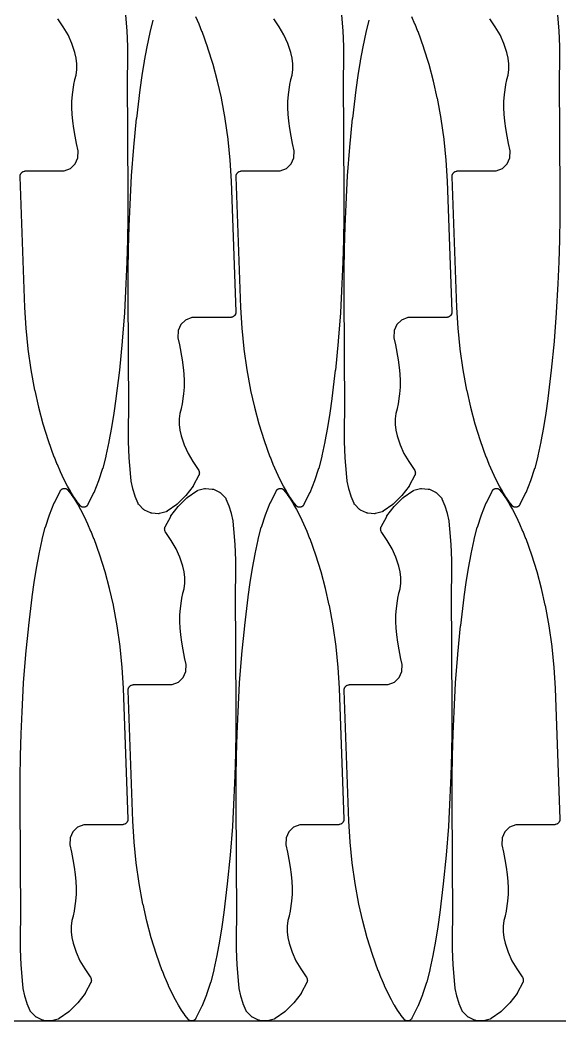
# Model space of a CAD drawing. Header units: metres. Extents: x 0 to 3000, y 0 to 1240.
# Drawn here: x 1472 to 1806, y 0 to 620 of the extents above; entities that cross this region are included whole.
import ezdxf

# ---------------------------------------------------------------- set-up
doc = ezdxf.new("R2010")
doc.units = ezdxf.units.M

msp = doc.modelspace()

# ---------------------------------------------------------------- linework, layer by layer
at = {"color": 7}
msp.add_lwpolyline([(0, 0), (3000, 0), (3000, 1240), (0, 1240), (0, 0)], close=True, dxfattribs=at)
at = {"color": 1}
for points in [[(1537, 622.64), (1537.71, 612.99), (1537.71, 612.92), (1538.1, 603.25), (1538.11, 603.19), (1538.17, 593.52), (1538.17, 593.45), (1537.91, 583.81), (1538.44, 510.93), (1538.44, 510.92), (1538.44, 510.91), (1538.38, 497.26), (1538.38, 497.24), (1538.16, 483.6), (1538.16, 483.57), (1537.77, 469.94), (1537.77, 469.91), (1537.22, 456.28), (1537.22, 456.26), (1537.22, 456.25), (1536.22, 438.49), (1536.22, 438.44), (1534.86, 420.71), (1534.85, 420.67), (1533.12, 402.96), (1533.12, 402.92), (1531.02, 385.25), (1531.01, 385.23), (1531.01, 385.21), (1529.76, 376.34), (1529.76, 376.3), (1528.31, 367.46), (1528.3, 367.42), (1526.66, 358.61), (1526.66, 358.57), (1524.82, 349.81), (1524.81, 349.76), (1524.8, 349.72), (1522.82, 342.05), (1522.78, 341.91), (1520.29, 334.41), (1520.24, 334.28), (1517.24, 326.96), (1517.18, 326.84), (1513.67, 319.73), (1513.66, 319.71), (1513.65, 319.69), (1513.61, 319.63), (1513.58, 319.56), (1513.56, 319.54), (1513.55, 319.52), (1513.34, 319.2), (1513.22, 319.04), (1513.1, 318.9), (1512.95, 318.76), (1512.8, 318.64), (1512.49, 318.43), (1512.33, 318.33), (1512.15, 318.25), (1511.98, 318.18), (1511.79, 318.13), (1511.43, 318.05), (1511.23, 318.01), (1511.04, 318), (1510.85, 318), (1510.65, 318.03), (1510.27, 318.09), (1510.22, 318.11), (1510.17, 318.11), (1510.12, 318.13), (1510.08, 318.14), (1510.03, 318.15), (1509.98, 318.17), (1509.93, 318.18), (1509.89, 318.2), (1509.84, 318.22), (1509.79, 318.24), (1509.75, 318.26), (1509.71, 318.28), (1509.67, 318.3), (1509.62, 318.33), (1509.58, 318.35), (1509.54, 318.37), (1509.5, 318.4), (1509.45, 318.43), (1509.42, 318.46), (1509.38, 318.49), (1509.34, 318.52), (1509.3, 318.55), (1509.27, 318.58), (1509.23, 318.61), (1509.19, 318.65), (1509.16, 318.69), (1509.13, 318.72), (1509.09, 318.76), (1509.06, 318.8), (1509.03, 318.84), (1506.84, 321.64), (1506.77, 321.73), (1504.75, 324.66), (1504.69, 324.75), (1502.83, 327.78), (1502.78, 327.88), (1501.09, 331.02), (1501.08, 331.03), (1501.08, 331.05), (1498.83, 335.38), (1498.81, 335.44), (1496.7, 339.84), (1496.68, 339.9), (1494.72, 344.37), (1494.69, 344.43), (1492.88, 348.96), (1492.87, 349), (1492.85, 349.03), (1489.24, 359.1), (1489.22, 359.18), (1486.03, 369.39), (1486.01, 369.47), (1483.24, 379.8), (1483.22, 379.88), (1480.89, 390.32), (1480.88, 390.35), (1480.87, 390.39), (1478.54, 403.06), (1478.52, 403.14), (1476.72, 415.88), (1476.71, 415.97), (1475.43, 428.77), (1475.42, 428.86), (1474.68, 441.71), (1474.67, 441.73), (1474.67, 441.75), (1471.64, 522.58), (1471.65, 522.67), (1471.65, 522.76), (1471.65, 522.77), (1471.65, 522.77), (1471.66, 522.86), (1471.67, 522.95), (1471.75, 523.51), (1471.79, 523.69), (1471.84, 523.87), (1471.91, 524.04), (1471.99, 524.21), (1472.26, 524.67), (1472.36, 524.83), (1472.47, 524.97), (1472.6, 525.1), (1472.73, 525.23), (1473.15, 525.57), (1473.3, 525.68), (1473.46, 525.77), (1473.63, 525.86), (1473.8, 525.92), (1474.34, 526.09), (1474.35, 526.1), (1474.37, 526.1), (1474.45, 526.12), (1474.53, 526.14), (1474.54, 526.15), (1474.56, 526.15), (1474.64, 526.16), (1474.72, 526.18), (1474.74, 526.18), (1474.75, 526.18), (1474.83, 526.18), (1474.92, 526.19), (1474.93, 526.19), (1474.95, 526.19), (1499.04, 526.19), (1502.96, 527.77), (1502.96, 527.77), (1505.86, 530.62), (1507.49, 534.33), (1507.59, 538.71), (1506.64, 543.07), (1506.63, 543.11), (1505.74, 547.72), (1505.74, 547.77), (1504.96, 552.4), (1504.95, 552.44), (1504.28, 557.09), (1504.28, 557.13), (1504.27, 557.17), (1503.87, 561.12), (1503.87, 561.24), (1503.71, 565.2), (1503.71, 565.32), (1503.79, 569.28), (1503.79, 569.4), (1504.11, 573.35), (1504.12, 573.38), (1504.12, 573.41), (1504.46, 576.44), (1504.47, 576.55), (1504.96, 579.55), (1504.98, 579.66), (1505.63, 582.63), (1505.65, 582.73), (1506.41, 585.53), (1506.8, 588.99), (1506.81, 592.51), (1506.42, 596), (1505.63, 599.45), (1503.74, 605), (1501.33, 610.34), (1498.41, 615.42), (1494.95, 620.28)], [(1580.3, 621.76), (1582.26, 617.29), (1582.28, 617.23), (1584.1, 612.7), (1584.11, 612.66), (1584.12, 612.63), (1587.73, 602.56), (1587.76, 602.48), (1590.94, 592.27), (1590.97, 592.19), (1593.73, 581.86), (1593.75, 581.78), (1596.09, 571.34), (1596.1, 571.31), (1596.1, 571.27), (1598.44, 558.6), (1598.45, 558.52), (1600.26, 545.78), (1600.27, 545.7), (1601.54, 532.89), (1601.55, 532.8), (1602.3, 519.95), (1602.3, 519.93), (1602.3, 519.91), (1605.33, 439.08), (1605.33, 438.99), (1605.33, 438.9), (1605.33, 438.89), (1605.33, 438.89), (1605.32, 438.8), (1605.31, 438.71), (1605.23, 438.15), (1605.19, 437.97), (1605.14, 437.79), (1605.07, 437.62), (1604.98, 437.46), (1604.71, 436.99), (1604.61, 436.83), (1604.5, 436.69), (1604.38, 436.56), (1604.24, 436.43), (1603.82, 436.09), (1603.67, 435.98), (1603.51, 435.89), (1603.34, 435.81), (1603.17, 435.74), (1602.64, 435.57), (1602.62, 435.56), (1602.61, 435.56), (1602.53, 435.54), (1602.45, 435.52), (1602.43, 435.52), (1602.42, 435.51), (1602.33, 435.5), (1602.25, 435.49), (1602.24, 435.48), (1602.22, 435.48), (1602.14, 435.48), (1602.06, 435.47), (1602.04, 435.47), (1602.03, 435.47), (1577.94, 435.47), (1574.02, 433.89), (1574.02, 433.89), (1571.12, 431.05), (1569.49, 427.33), (1569.39, 422.95), (1570.33, 418.59), (1570.34, 418.55), (1571.23, 413.94), (1571.24, 413.89), (1572.02, 409.26), (1572.02, 409.22), (1572.69, 404.57), (1572.7, 404.53), (1572.7, 404.49), (1573.1, 400.54), (1573.11, 400.42), (1573.27, 396.46), (1573.27, 396.34), (1573.19, 392.38), (1573.18, 392.26), (1572.86, 388.31), (1572.86, 388.28), (1572.86, 388.25), (1572.52, 385.22), (1572.5, 385.11), (1572.01, 382.11), (1571.99, 382.01), (1571.35, 379.03), (1571.32, 378.93), (1570.56, 376.13), (1570.17, 372.67), (1570.17, 369.15), (1570.56, 365.66), (1571.34, 362.21), (1573.23, 356.66), (1575.65, 351.32), (1578.57, 346.24), (1582.03, 341.38), (1582.08, 341.3), (1582.13, 341.22), (1582.13, 341.22), (1582.13, 341.21), (1582.17, 341.13), (1582.22, 341.05), (1582.38, 340.69), (1582.45, 340.52), (1582.5, 340.34), (1582.6, 339.96), (1582.63, 339.78), (1582.65, 339.6), (1582.67, 339.21), (1582.68, 339.02), (1582.66, 338.83), (1582.61, 338.45), (1582.6, 338.38), (1582.59, 338.32), (1582.58, 338.28), (1582.57, 338.25), (1582.56, 338.19), (1582.54, 338.13), (1582.53, 338.1), (1582.52, 338.06), (1582.5, 338), (1582.47, 337.94), (1582.46, 337.91), (1582.45, 337.88), (1582.42, 337.82), (1582.39, 337.76), (1578.93, 331.3), (1578.85, 331.17), (1578.76, 331.04), (1574.38, 325.22), (1574.28, 325.11), (1574.17, 324.99), (1568.95, 319.92), (1568.83, 319.81), (1568.71, 319.72), (1562.73, 315.48), (1562.68, 315.45), (1562.63, 315.42), (1562.6, 315.4), (1562.56, 315.38), (1562.51, 315.35), (1562.46, 315.32), (1562.42, 315.31), (1562.39, 315.29), (1562.33, 315.27), (1562.28, 315.25), (1562.24, 315.23), (1562.21, 315.22), (1562.15, 315.2), (1562.1, 315.19), (1557.98, 314.07), (1557.81, 314.03), (1557.63, 314.01), (1557.46, 314), (1557.28, 314.01), (1553.15, 314.37), (1552.98, 314.39), (1552.82, 314.43), (1552.65, 314.48), (1552.49, 314.55), (1548.73, 316.28), (1548.57, 316.37), (1548.42, 316.46), (1548.28, 316.57), (1548.15, 316.68), (1545.14, 319.7), (1545.13, 319.7), (1545.13, 319.71), (1545.07, 319.78), (1545.01, 319.84), (1545, 319.85), (1545, 319.86), (1544.94, 319.93), (1544.89, 320), (1544.89, 320.01), (1544.88, 320.01), (1544.84, 320.09), (1544.79, 320.17), (1544.79, 320.18), (1544.78, 320.18), (1544.74, 320.27), (1544.7, 320.35), (1544.7, 320.35), (1544.7, 320.36), (1542.93, 324.7), (1542.87, 324.88), (1541.52, 329.35), (1541.47, 329.53), (1540.53, 334.11), (1540.5, 334.29), (1539.99, 338.95), (1539.98, 338.99), (1539.98, 339.02), (1539.26, 348.67), (1539.26, 348.74), (1538.87, 358.41), (1538.87, 358.47), (1538.8, 368.15), (1538.8, 368.21), (1539.06, 377.85), (1538.54, 450.73), (1538.54, 450.74), (1538.54, 450.75), (1538.59, 464.4), (1538.59, 464.42), (1538.82, 478.06), (1538.82, 478.09), (1539.2, 491.72), (1539.2, 491.75), (1539.75, 505.38), (1539.75, 505.4), (1539.76, 505.41), (1540.75, 523.18), (1540.75, 523.22), (1542.12, 540.95), (1542.12, 540.99), (1543.85, 558.7), (1543.86, 558.74), (1545.96, 576.41), (1545.96, 576.43), (1545.96, 576.45), (1547.21, 585.32), (1547.22, 585.36), (1548.66, 594.2), (1548.67, 594.24), (1550.31, 603.05), (1550.32, 603.09), (1552.16, 611.86), (1552.17, 611.9), (1552.18, 611.94), (1554.15, 619.61)], [(1670.78, 622.64), (1671.5, 612.99), (1671.5, 612.92), (1671.89, 603.25), (1671.89, 603.19), (1671.96, 593.52), (1671.96, 593.45), (1671.7, 583.81), (1672.22, 510.93), (1672.22, 510.92), (1672.22, 510.91), (1672.17, 497.26), (1672.17, 497.24), (1671.94, 483.6), (1671.94, 483.57), (1671.56, 469.94), (1671.56, 469.91), (1671.01, 456.28), (1671.01, 456.26), (1671.01, 456.25), (1670.01, 438.49), (1670.01, 438.44), (1668.64, 420.71), (1668.64, 420.67), (1666.91, 402.96), (1666.9, 402.92), (1664.8, 385.25), (1664.8, 385.23), (1664.8, 385.21), (1663.55, 376.34), (1663.54, 376.3), (1662.1, 367.46), (1662.09, 367.42), (1660.45, 358.61), (1660.44, 358.57), (1658.6, 349.81), (1658.59, 349.76), (1658.58, 349.72), (1656.61, 342.05), (1656.57, 341.91), (1654.07, 334.41), (1654.03, 334.28), (1651.02, 326.96), (1650.96, 326.84), (1647.46, 319.73), (1647.45, 319.71), (1647.44, 319.69), (1647.4, 319.63), (1647.36, 319.56), (1647.35, 319.54), (1647.34, 319.52), (1647.13, 319.2), (1647.01, 319.04), (1646.88, 318.9), (1646.74, 318.76), (1646.58, 318.64), (1646.27, 318.43), (1646.11, 318.33), (1645.94, 318.25), (1645.76, 318.18), (1645.58, 318.13), (1645.21, 318.05), (1645.02, 318.01), (1644.83, 318), (1644.63, 318), (1644.44, 318.03), (1644.05, 318.09), (1644, 318.11), (1643.95, 318.11), (1643.91, 318.13), (1643.86, 318.14), (1643.81, 318.15), (1643.76, 318.17), (1643.72, 318.18), (1643.68, 318.2), (1643.63, 318.22), (1643.58, 318.24), (1643.54, 318.26), (1643.5, 318.28), (1643.45, 318.3), (1643.41, 318.33), (1643.37, 318.35), (1643.33, 318.37), (1643.28, 318.4), (1643.24, 318.43), (1643.2, 318.46), (1643.16, 318.49), (1643.13, 318.52), (1643.08, 318.55), (1643.05, 318.58), (1643.02, 318.61), (1642.98, 318.65), (1642.94, 318.69), (1642.91, 318.72), (1642.88, 318.76), (1642.85, 318.8), (1642.81, 318.84), (1640.63, 321.64), (1640.56, 321.73), (1638.54, 324.66), (1638.47, 324.75), (1636.62, 327.78), (1636.56, 327.88), (1634.88, 331.02), (1634.87, 331.03), (1634.86, 331.05), (1632.62, 335.38), (1632.59, 335.44), (1630.49, 339.84), (1630.46, 339.9), (1628.5, 344.37), (1628.48, 344.43), (1626.66, 348.96), (1626.65, 349), (1626.64, 349.03), (1623.03, 359.1), (1623, 359.18), (1619.82, 369.39), (1619.79, 369.47), (1617.03, 379.8), (1617.01, 379.88), (1614.67, 390.32), (1614.67, 390.35), (1614.66, 390.39), (1612.32, 403.06), (1612.31, 403.14), (1610.5, 415.88), (1610.49, 415.97), (1609.22, 428.77), (1609.21, 428.86), (1608.46, 441.71), (1608.46, 441.73), (1608.46, 441.75), (1605.43, 522.58), (1605.43, 522.67), (1605.43, 522.76), (1605.43, 522.77), (1605.43, 522.77), (1605.44, 522.86), (1605.45, 522.95), (1605.54, 523.51), (1605.57, 523.69), (1605.63, 523.87), (1605.69, 524.04), (1605.78, 524.21), (1606.05, 524.67), (1606.15, 524.83), (1606.26, 524.97), (1606.38, 525.1), (1606.52, 525.23), (1606.94, 525.57), (1607.09, 525.68), (1607.25, 525.77), (1607.42, 525.86), (1607.59, 525.92), (1608.12, 526.09), (1608.14, 526.1), (1608.15, 526.1), (1608.23, 526.12), (1608.31, 526.14), (1608.33, 526.15), (1608.34, 526.15), (1608.43, 526.16), (1608.51, 526.18), (1608.52, 526.18), (1608.54, 526.18), (1608.62, 526.18), (1608.7, 526.19), (1608.72, 526.19), (1608.73, 526.19), (1632.82, 526.19), (1636.74, 527.77), (1636.74, 527.77), (1639.64, 530.62), (1641.27, 534.33), (1641.37, 538.71), (1640.43, 543.07), (1640.42, 543.11), (1639.53, 547.72), (1639.52, 547.77), (1638.74, 552.4), (1638.74, 552.44), (1638.07, 557.09), (1638.06, 557.13), (1638.06, 557.17), (1637.66, 561.12), (1637.65, 561.24), (1637.49, 565.2), (1637.49, 565.32), (1637.57, 569.28), (1637.58, 569.4), (1637.9, 573.35), (1637.9, 573.38), (1637.9, 573.41), (1638.24, 576.44), (1638.26, 576.55), (1638.75, 579.55), (1638.77, 579.66), (1639.41, 582.63), (1639.44, 582.73), (1640.2, 585.53), (1640.59, 588.99), (1640.59, 592.51), (1640.2, 596), (1639.42, 599.45), (1637.53, 605), (1635.11, 610.34), (1632.19, 615.42), (1628.73, 620.28)], [(1714.08, 621.76), (1716.04, 617.29), (1716.07, 617.23), (1717.88, 612.7), (1717.89, 612.66), (1717.91, 612.63), (1721.52, 602.56), (1721.54, 602.48), (1724.73, 592.27), (1724.75, 592.19), (1727.52, 581.86), (1727.54, 581.78), (1729.87, 571.34), (1729.88, 571.31), (1729.89, 571.27), (1732.22, 558.6), (1732.24, 558.52), (1734.04, 545.78), (1734.05, 545.7), (1735.33, 532.89), (1735.34, 532.8), (1736.09, 519.95), (1736.09, 519.93), (1736.09, 519.91), (1739.12, 439.08), (1739.11, 438.99), (1739.11, 438.9), (1739.11, 438.89), (1739.11, 438.89), (1739.1, 438.8), (1739.09, 438.71), (1739.01, 438.15), (1738.97, 437.97), (1738.92, 437.79), (1738.85, 437.62), (1738.77, 437.46), (1738.5, 436.99), (1738.4, 436.83), (1738.29, 436.69), (1738.16, 436.56), (1738.03, 436.43), (1737.61, 436.09), (1737.46, 435.98), (1737.3, 435.89), (1737.13, 435.81), (1736.96, 435.74), (1736.42, 435.57), (1736.41, 435.56), (1736.39, 435.56), (1736.31, 435.54), (1736.23, 435.52), (1736.22, 435.52), (1736.2, 435.51), (1736.12, 435.5), (1736.04, 435.49), (1736.02, 435.48), (1736.01, 435.48), (1735.93, 435.48), (1735.84, 435.47), (1735.83, 435.47), (1735.81, 435.47), (1711.72, 435.47), (1707.8, 433.89), (1707.8, 433.89), (1704.91, 431.05), (1703.27, 427.33), (1703.17, 422.95), (1704.12, 418.59), (1704.13, 418.55), (1705.02, 413.94), (1705.03, 413.89), (1705.8, 409.26), (1705.81, 409.22), (1706.48, 404.57), (1706.48, 404.53), (1706.49, 404.49), (1706.89, 400.54), (1706.89, 400.42), (1707.05, 396.46), (1707.05, 396.34), (1706.97, 392.38), (1706.97, 392.26), (1706.65, 388.31), (1706.64, 388.28), (1706.64, 388.25), (1706.3, 385.22), (1706.29, 385.11), (1705.8, 382.11), (1705.78, 382.01), (1705.13, 379.03), (1705.11, 378.93), (1704.35, 376.13), (1703.96, 372.67), (1703.95, 369.15), (1704.34, 365.66), (1705.13, 362.21), (1707.02, 356.66), (1709.43, 351.32), (1712.35, 346.24), (1715.81, 341.38), (1715.86, 341.3), (1715.91, 341.22), (1715.92, 341.22), (1715.92, 341.21), (1715.96, 341.13), (1716, 341.05), (1716.17, 340.69), (1716.24, 340.52), (1716.29, 340.34), (1716.38, 339.96), (1716.42, 339.78), (1716.44, 339.6), (1716.46, 339.21), (1716.46, 339.02), (1716.45, 338.83), (1716.39, 338.45), (1716.38, 338.38), (1716.37, 338.32), (1716.36, 338.28), (1716.36, 338.25), (1716.34, 338.19), (1716.32, 338.13), (1716.31, 338.1), (1716.31, 338.06), (1716.28, 338), (1716.26, 337.94), (1716.24, 337.91), (1716.23, 337.88), (1716.2, 337.82), (1716.17, 337.76), (1712.71, 331.3), (1712.64, 331.17), (1712.55, 331.04), (1708.16, 325.22), (1708.06, 325.11), (1707.96, 324.99), (1702.73, 319.92), (1702.62, 319.81), (1702.49, 319.72), (1696.51, 315.48), (1696.47, 315.45), (1696.42, 315.42), (1696.38, 315.4), (1696.35, 315.38), (1696.3, 315.35), (1696.25, 315.32), (1696.21, 315.31), (1696.17, 315.29), (1696.12, 315.27), (1696.07, 315.25), (1696.03, 315.23), (1695.99, 315.22), (1695.94, 315.2), (1695.88, 315.19), (1691.77, 314.07), (1691.59, 314.03), (1691.42, 314.01), (1691.24, 314), (1691.07, 314.01), (1686.94, 314.37), (1686.77, 314.39), (1686.6, 314.43), (1686.44, 314.48), (1686.28, 314.55), (1682.52, 316.28), (1682.36, 316.37), (1682.21, 316.46), (1682.07, 316.57), (1681.94, 316.68), (1678.92, 319.7), (1678.92, 319.7), (1678.91, 319.71), (1678.85, 319.78), (1678.79, 319.84), (1678.79, 319.85), (1678.78, 319.86), (1678.73, 319.93), (1678.68, 320), (1678.67, 320.01), (1678.67, 320.01), (1678.62, 320.09), (1678.57, 320.17), (1678.57, 320.18), (1678.57, 320.18), (1678.53, 320.27), (1678.49, 320.35), (1678.49, 320.35), (1678.49, 320.36), (1676.72, 324.7), (1676.66, 324.88), (1675.3, 329.35), (1675.26, 329.53), (1674.32, 334.11), (1674.29, 334.29), (1673.77, 338.95), (1673.77, 338.99), (1673.77, 339.02), (1673.05, 348.67), (1673.05, 348.74), (1672.66, 358.41), (1672.65, 358.47), (1672.59, 368.15), (1672.59, 368.21), (1672.85, 377.85), (1672.32, 450.73), (1672.32, 450.74), (1672.32, 450.75), (1672.38, 464.4), (1672.38, 464.42), (1672.6, 478.06), (1672.6, 478.09), (1672.99, 491.72), (1672.99, 491.75), (1673.54, 505.38), (1673.54, 505.4), (1673.54, 505.41), (1674.54, 523.18), (1674.54, 523.22), (1675.91, 540.95), (1675.91, 540.99), (1677.64, 558.7), (1677.65, 558.74), (1679.74, 576.41), (1679.75, 576.43), (1679.75, 576.45), (1681, 585.32), (1681, 585.36), (1682.45, 594.2), (1682.46, 594.24), (1684.1, 603.05), (1684.1, 603.09), (1685.94, 611.86), (1685.95, 611.9), (1685.96, 611.94), (1687.94, 619.61)], [(1804.57, 622.64), (1805.28, 612.99), (1805.29, 612.92), (1805.68, 603.25), (1805.68, 603.19), (1805.74, 593.52), (1805.74, 593.45), (1805.49, 583.81), (1806.01, 510.93), (1806.01, 510.92), (1806.01, 510.91), (1805.95, 497.26), (1805.95, 497.24), (1805.73, 483.6), (1805.73, 483.57), (1805.34, 469.94), (1805.34, 469.91), (1804.79, 456.28), (1804.79, 456.26), (1804.79, 456.25), (1803.79, 438.49), (1803.79, 438.44), (1802.43, 420.71), (1802.42, 420.67), (1800.69, 402.96), (1800.69, 402.92), (1798.59, 385.25), (1798.58, 385.23), (1798.58, 385.21), (1797.34, 376.34), (1797.33, 376.3), (1795.88, 367.46), (1795.88, 367.42), (1794.24, 358.61), (1794.23, 358.57), (1792.39, 349.81), (1792.38, 349.76), (1792.37, 349.72), (1790.39, 342.05), (1790.36, 341.91), (1787.86, 334.41), (1787.81, 334.28), (1784.81, 326.96), (1784.75, 326.84), (1781.24, 319.73), (1781.23, 319.71), (1781.22, 319.69), (1781.19, 319.63), (1781.15, 319.56), (1781.14, 319.54), (1781.12, 319.52), (1780.91, 319.2), (1780.8, 319.04), (1780.67, 318.9), (1780.52, 318.76), (1780.37, 318.64), (1780.06, 318.43), (1779.9, 318.33), (1779.73, 318.25), (1779.55, 318.18), (1779.37, 318.13), (1779, 318.05), (1778.81, 318.01), (1778.61, 318), (1778.42, 318), (1778.22, 318.03), (1777.84, 318.09), (1777.79, 318.11), (1777.74, 318.11), (1777.69, 318.13), (1777.65, 318.14), (1777.6, 318.15), (1777.55, 318.17), (1777.51, 318.18), (1777.46, 318.2), (1777.41, 318.22), (1777.37, 318.24), (1777.32, 318.26), (1777.28, 318.28), (1777.24, 318.3), (1777.19, 318.33), (1777.15, 318.35), (1777.11, 318.37), (1777.07, 318.4), (1777.03, 318.43), (1776.99, 318.46), (1776.95, 318.49), (1776.91, 318.52), (1776.87, 318.55), (1776.84, 318.58), (1776.8, 318.61), (1776.77, 318.65), (1776.73, 318.69), (1776.7, 318.72), (1776.67, 318.76), (1776.63, 318.8), (1776.6, 318.84), (1774.41, 321.64), (1774.35, 321.73), (1772.32, 324.66), (1772.26, 324.75), (1770.4, 327.78), (1770.35, 327.88), (1768.66, 331.02), (1768.66, 331.03), (1768.65, 331.05), (1766.41, 335.38), (1766.38, 335.44), (1764.28, 339.84), (1764.25, 339.9), (1762.29, 344.37), (1762.27, 344.43), (1760.45, 348.96), (1760.44, 349), (1760.42, 349.03), (1756.82, 359.1), (1756.79, 359.18), (1753.6, 369.39), (1753.58, 369.47), (1750.81, 379.8), (1750.8, 379.88), (1748.46, 390.32), (1748.45, 390.35), (1748.44, 390.39), (1746.11, 403.06), (1746.1, 403.14), (1744.29, 415.88), (1744.28, 415.97), (1743, 428.77), (1743, 428.86), (1742.25, 441.71), (1742.25, 441.73), (1742.24, 441.75), (1739.22, 522.58), (1739.22, 522.67), (1739.22, 522.76), (1739.22, 522.77), (1739.22, 522.77), (1739.23, 522.86), (1739.24, 522.95), (1739.32, 523.51), (1739.36, 523.69), (1739.41, 523.87), (1739.48, 524.04), (1739.57, 524.21), (1739.84, 524.67), (1739.93, 524.83), (1740.05, 524.97), (1740.17, 525.1), (1740.31, 525.23), (1740.73, 525.57), (1740.88, 525.68), (1741.03, 525.77), (1741.2, 525.86), (1741.38, 525.92), (1741.91, 526.09), (1741.92, 526.1), (1741.94, 526.1), (1742.02, 526.12), (1742.1, 526.14), (1742.11, 526.15), (1742.13, 526.15), (1742.21, 526.16), (1742.29, 526.18), (1742.31, 526.18), (1742.32, 526.18), (1742.41, 526.18), (1742.49, 526.19), (1742.5, 526.19), (1742.52, 526.19), (1766.61, 526.19), (1770.53, 527.77), (1770.53, 527.77), (1773.43, 530.62), (1775.06, 534.33), (1775.16, 538.71), (1774.21, 543.07), (1774.2, 543.11), (1773.32, 547.72), (1773.31, 547.77), (1772.53, 552.4), (1772.52, 552.44), (1771.85, 557.09), (1771.85, 557.13), (1771.84, 557.17), (1771.45, 561.12), (1771.44, 561.24), (1771.28, 565.2), (1771.28, 565.32), (1771.36, 569.28), (1771.36, 569.4), (1771.68, 573.35), (1771.69, 573.38), (1771.69, 573.41), (1772.03, 576.44), (1772.04, 576.55), (1772.53, 579.55), (1772.55, 579.66), (1773.2, 582.63), (1773.22, 582.73), (1773.98, 585.53), (1774.38, 588.99), (1774.38, 592.51), (1773.99, 596), (1773.21, 599.45), (1771.32, 605), (1768.9, 610.34), (1765.98, 615.42), (1762.52, 620.28)]]:
    msp.add_lwpolyline(points, dxfattribs=at)
for points in [[(1507.13, 119.89), (1504.23, 117.05), (1502.59, 113.33), (1502.5, 108.95), (1503.44, 104.59), (1503.45, 104.55), (1504.34, 99.94), (1504.35, 99.89), (1505.12, 95.26), (1505.13, 95.22), (1505.8, 90.57), (1505.8, 90.53), (1505.81, 90.49), (1506.21, 86.54), (1506.22, 86.42), (1506.37, 82.46), (1506.38, 82.34), (1506.3, 78.38), (1506.29, 78.26), (1505.97, 74.31), (1505.96, 74.28), (1505.96, 74.25), (1505.63, 71.22), (1505.61, 71.11), (1505.12, 68.11), (1505.1, 68.01), (1504.45, 65.03), (1504.43, 64.93), (1503.67, 62.13), (1503.28, 58.67), (1503.27, 55.15), (1503.66, 51.66), (1504.45, 48.21), (1506.34, 42.66), (1508.75, 37.32), (1511.67, 32.24), (1515.13, 27.38), (1515.18, 27.3), (1515.23, 27.22), (1515.24, 27.22), (1515.24, 27.21), (1515.28, 27.13), (1515.32, 27.05), (1515.49, 26.69), (1515.56, 26.52), (1515.61, 26.34), (1515.7, 25.96), (1515.74, 25.78), (1515.76, 25.6), (1515.78, 25.21), (1515.78, 25.02), (1515.77, 24.83), (1515.72, 24.45), (1515.7, 24.38), (1515.69, 24.32), (1515.69, 24.28), (1515.68, 24.25), (1515.66, 24.19), (1515.65, 24.13), (1515.64, 24.1), (1515.63, 24.06), (1515.6, 24), (1515.58, 23.94), (1515.57, 23.91), (1515.55, 23.88), (1515.52, 23.82), (1515.5, 23.76), (1512.04, 17.3), (1511.96, 17.17), (1511.87, 17.04), (1507.48, 11.22), (1507.39, 11.11), (1507.28, 10.99), (1502.05, 5.92), (1501.94, 5.81), (1501.82, 5.72), (1495.84, 1.48), (1495.79, 1.45), (1495.74, 1.42), (1495.7, 1.4), (1495.67, 1.38), (1495.62, 1.35), (1495.57, 1.32), (1495.53, 1.31), (1495.5, 1.29), (1495.44, 1.27), (1495.39, 1.25), (1495.35, 1.23), (1495.31, 1.22), (1495.26, 1.2), (1495.2, 1.19), (1491.09, 0.07), (1490.92, 0.03), (1490.74, 0.01), (1490.57, 0), (1490.39, 0.01), (1486.26, 0.37), (1486.09, 0.39), (1485.92, 0.43), (1485.76, 0.48), (1485.6, 0.55), (1481.84, 2.28), (1481.68, 2.37), (1481.53, 2.46), (1481.39, 2.57), (1481.26, 2.68), (1478.25, 5.7), (1478.24, 5.7), (1478.24, 5.71), (1478.17, 5.78), (1478.11, 5.84), (1478.11, 5.85), (1478.1, 5.86), (1478.05, 5.93), (1478, 6), (1477.99, 6.01), (1477.99, 6.01), (1477.94, 6.09), (1477.9, 6.17), (1477.89, 6.18), (1477.89, 6.18), (1477.85, 6.27), (1477.81, 6.35), (1477.81, 6.35), (1477.81, 6.36), (1476.04, 10.7), (1475.98, 10.88), (1474.62, 15.35), (1474.58, 15.53), (1473.64, 20.11), (1473.61, 20.29), (1473.09, 24.95), (1473.09, 24.99), (1473.09, 25.02), (1472.37, 34.67), (1472.37, 34.74), (1471.98, 44.41), (1471.98, 44.47), (1471.91, 54.15), (1471.91, 54.21), (1472.17, 63.85), (1471.64, 136.73), (1471.64, 136.74), (1471.64, 136.75), (1471.7, 150.4), (1471.7, 150.42), (1471.92, 164.06), (1471.92, 164.09), (1472.31, 177.72), (1472.31, 177.75), (1472.86, 191.38), (1472.86, 191.4), (1472.86, 191.41), (1473.86, 209.18), (1473.86, 209.22), (1475.23, 226.95), (1475.23, 226.99), (1476.96, 244.7), (1476.97, 244.74), (1479.07, 262.41), (1479.07, 262.43), (1479.07, 262.45), (1480.32, 271.32), (1480.32, 271.36), (1481.77, 280.2), (1481.78, 280.24), (1483.42, 289.05), (1483.43, 289.09), (1485.26, 297.86), (1485.27, 297.9), (1485.28, 297.94), (1487.26, 305.61), (1487.3, 305.75), (1489.79, 313.25), (1489.84, 313.38), (1492.85, 320.7), (1492.9, 320.83), (1496.41, 327.93), (1496.42, 327.95), (1496.43, 327.97), (1496.47, 328.03), (1496.5, 328.1), (1496.52, 328.12), (1496.53, 328.14), (1496.74, 328.46), (1496.86, 328.62), (1496.99, 328.77), (1497.13, 328.9), (1497.28, 329.02), (1497.59, 329.23), (1497.76, 329.33), (1497.93, 329.41), (1498.1, 329.48), (1498.29, 329.53), (1498.65, 329.61), (1498.85, 329.65), (1499.04, 329.66), (1499.24, 329.66), (1499.43, 329.63), (1499.81, 329.57), (1499.86, 329.56), (1499.91, 329.55), (1499.96, 329.53), (1500, 329.52), (1500.05, 329.51), (1500.1, 329.49), (1500.15, 329.48), (1500.19, 329.46), (1500.24, 329.44), (1500.29, 329.42), (1500.33, 329.4), (1500.37, 329.38), (1500.42, 329.36), (1500.46, 329.34), (1500.5, 329.31), (1500.54, 329.29), (1500.58, 329.26), (1500.63, 329.23), (1500.66, 329.2), (1500.7, 329.18), (1500.74, 329.14), (1500.78, 329.11), (1500.82, 329.08), (1500.85, 329.05), (1500.89, 329.01), (1500.92, 328.97), (1500.95, 328.94), (1500.99, 328.91), (1501.02, 328.86), (1501.05, 328.83), (1503.24, 326.02), (1503.31, 325.93), (1505.33, 323), (1505.39, 322.91), (1507.25, 319.88), (1507.31, 319.78), (1508.99, 316.64), (1509, 316.63), (1509, 316.61), (1511.25, 312.28), (1511.28, 312.22), (1513.38, 307.82), (1513.4, 307.76), (1515.36, 303.29), (1515.39, 303.23), (1517.2, 298.7), (1517.22, 298.66), (1517.23, 298.63), (1520.84, 288.56), (1520.86, 288.48), (1524.05, 278.27), (1524.07, 278.19), (1526.84, 267.86), (1526.86, 267.78), (1529.2, 257.34), (1529.2, 257.31), (1529.21, 257.27), (1531.54, 244.6), (1531.56, 244.52), (1533.36, 231.78), (1533.37, 231.7), (1534.65, 218.89), (1534.66, 218.8), (1535.41, 205.95), (1535.41, 205.93), (1535.41, 205.91), (1538.44, 125.08), (1538.44, 124.99), (1538.44, 124.9), (1538.43, 124.89), (1538.43, 124.89), (1538.43, 124.8), (1538.42, 124.71), (1538.33, 124.15), (1538.3, 123.97), (1538.24, 123.79), (1538.17, 123.62), (1538.09, 123.46), (1537.82, 122.99), (1537.72, 122.83), (1537.61, 122.69), (1537.48, 122.56), (1537.35, 122.43), (1536.93, 122.09), (1536.78, 121.98), (1536.62, 121.89), (1536.45, 121.81), (1536.28, 121.74), (1535.74, 121.57), (1535.73, 121.56), (1535.71, 121.56), (1535.63, 121.54), (1535.56, 121.52), (1535.54, 121.52), (1535.52, 121.51), (1535.44, 121.5), (1535.36, 121.49), (1535.34, 121.48), (1535.33, 121.48), (1535.25, 121.48), (1535.17, 121.47), (1535.15, 121.47), (1535.13, 121.47), (1511.04, 121.47), (1507.13, 119.89)], [(1569.85, 209.77), (1572.75, 212.62), (1574.38, 216.33), (1574.48, 220.71), (1573.53, 225.07), (1573.52, 225.11), (1572.64, 229.72), (1572.63, 229.77), (1571.85, 234.4), (1571.84, 234.44), (1571.18, 239.09), (1571.17, 239.13), (1571.17, 239.17), (1570.77, 243.12), (1570.76, 243.24), (1570.6, 247.2), (1570.6, 247.32), (1570.68, 251.28), (1570.69, 251.4), (1571.01, 255.35), (1571.01, 255.38), (1571.01, 255.41), (1571.35, 258.44), (1571.36, 258.55), (1571.85, 261.55), (1571.87, 261.66), (1572.52, 264.63), (1572.54, 264.73), (1573.3, 267.53), (1573.7, 270.99), (1573.7, 274.51), (1573.31, 278), (1572.53, 281.45), (1570.64, 287), (1568.22, 292.34), (1565.3, 297.42), (1561.84, 302.28), (1561.79, 302.36), (1561.74, 302.44), (1561.74, 302.44), (1561.73, 302.45), (1561.69, 302.53), (1561.65, 302.61), (1561.49, 302.97), (1561.42, 303.14), (1561.36, 303.32), (1561.27, 303.7), (1561.23, 303.88), (1561.22, 304.06), (1561.19, 304.45), (1561.19, 304.64), (1561.21, 304.83), (1561.26, 305.21), (1561.27, 305.28), (1561.28, 305.35), (1561.29, 305.38), (1561.29, 305.41), (1561.31, 305.47), (1561.33, 305.54), (1561.34, 305.57), (1561.35, 305.6), (1561.37, 305.66), (1561.39, 305.72), (1561.41, 305.75), (1561.42, 305.78), (1561.45, 305.84), (1561.48, 305.9), (1564.94, 312.36), (1565.02, 312.49), (1565.1, 312.62), (1569.49, 318.44), (1569.59, 318.56), (1569.69, 318.67), (1574.92, 323.74), (1575.04, 323.85), (1575.16, 323.94), (1581.14, 328.18), (1581.19, 328.21), (1581.23, 328.24), (1581.27, 328.26), (1581.3, 328.28), (1581.36, 328.31), (1581.41, 328.34), (1581.44, 328.35), (1581.48, 328.37), (1581.53, 328.39), (1581.59, 328.42), (1581.62, 328.43), (1581.66, 328.44), (1581.72, 328.46), (1581.77, 328.48), (1585.89, 329.59), (1586.06, 329.63), (1586.23, 329.65), (1586.41, 329.66), (1586.59, 329.65), (1590.71, 329.29), (1590.88, 329.27), (1591.05, 329.23), (1591.22, 329.18), (1591.38, 329.11), (1595.14, 327.38), (1595.29, 327.3), (1595.44, 327.2), (1595.58, 327.09), (1595.71, 326.98), (1598.73, 323.96), (1598.73, 323.96), (1598.74, 323.95), (1598.8, 323.88), (1598.86, 323.82), (1598.87, 323.81), (1598.87, 323.81), (1598.92, 323.73), (1598.98, 323.66), (1598.98, 323.65), (1598.99, 323.65), (1599.03, 323.57), (1599.08, 323.49), (1599.08, 323.48), (1599.09, 323.48), (1599.12, 323.4), (1599.16, 323.31), (1599.17, 323.31), (1599.17, 323.3), (1600.93, 318.96), (1600.99, 318.78), (1602.35, 314.31), (1602.4, 314.13), (1603.34, 309.55), (1603.36, 309.37), (1603.88, 304.71), (1603.88, 304.67), (1603.89, 304.64), (1604.6, 294.99), (1604.61, 294.92), (1605, 285.25), (1605, 285.19), (1605.07, 275.52), (1605.07, 275.45), (1604.81, 265.81), (1605.33, 192.93), (1605.33, 192.92), (1605.33, 192.91), (1605.27, 179.26), (1605.27, 179.24), (1605.05, 165.6), (1605.05, 165.57), (1604.66, 151.94), (1604.66, 151.91), (1604.11, 138.28), (1604.11, 138.26), (1604.11, 138.25), (1603.12, 120.49), (1603.11, 120.44), (1601.75, 102.71), (1601.74, 102.67), (1600.01, 84.96), (1600.01, 84.92), (1597.91, 67.25), (1597.91, 67.23), (1597.9, 67.21), (1596.66, 58.34), (1596.65, 58.3), (1595.21, 49.46), (1595.2, 49.42), (1593.56, 40.61), (1593.55, 40.57), (1591.71, 31.81), (1591.7, 31.76), (1591.69, 31.72), (1589.72, 24.05), (1589.68, 23.91), (1587.18, 16.41), (1587.13, 16.28), (1584.13, 8.96), (1584.07, 8.84), (1580.57, 1.73), (1580.55, 1.71), (1580.54, 1.69), (1580.51, 1.63), (1580.47, 1.56), (1580.46, 1.54), (1580.45, 1.52), (1580.23, 1.2), (1580.12, 1.04), (1579.99, 0.9), (1579.85, 0.76), (1579.69, 0.64), (1579.38, 0.43), (1579.22, 0.33), (1579.05, 0.25), (1578.87, 0.18), (1578.69, 0.13), (1578.32, 0.05), (1578.13, 0.01), (1577.93, 0), (1577.74, 0), (1577.54, 0.03), (1577.16, 0.09), (1577.11, 0.11), (1577.06, 0.11), (1577.02, 0.13), (1576.97, 0.14), (1576.92, 0.15), (1576.87, 0.17), (1576.83, 0.18), (1576.78, 0.2), (1576.74, 0.22), (1576.69, 0.24), (1576.65, 0.26), (1576.6, 0.28), (1576.56, 0.3), (1576.51, 0.33), (1576.47, 0.35), (1576.43, 0.37), (1576.39, 0.4), (1576.35, 0.43), (1576.31, 0.46), (1576.27, 0.49), (1576.23, 0.52), (1576.19, 0.55), (1576.16, 0.58), (1576.12, 0.61), (1576.09, 0.65), (1576.05, 0.69), (1576.02, 0.72), (1575.99, 0.76), (1575.96, 0.8), (1575.92, 0.84), (1573.73, 3.64), (1573.67, 3.73), (1571.64, 6.66), (1571.58, 6.75), (1569.72, 9.78), (1569.67, 9.88), (1567.98, 13.02), (1567.98, 13.03), (1567.97, 13.05), (1565.73, 17.38), (1565.7, 17.44), (1563.6, 21.84), (1563.57, 21.9), (1561.61, 26.37), (1561.59, 26.43), (1559.77, 30.96), (1559.76, 31), (1559.74, 31.03), (1556.14, 41.1), (1556.11, 41.18), (1552.92, 51.39), (1552.9, 51.47), (1550.14, 61.8), (1550.12, 61.88), (1547.78, 72.32), (1547.77, 72.35), (1547.76, 72.39), (1545.43, 85.06), (1545.42, 85.14), (1543.61, 97.88), (1543.6, 97.97), (1542.32, 110.77), (1542.32, 110.86), (1541.57, 123.71), (1541.57, 123.73), (1541.57, 123.75), (1538.54, 204.58), (1538.54, 204.67), (1538.54, 204.76), (1538.54, 204.77), (1538.54, 204.77), (1538.55, 204.86), (1538.56, 204.95), (1538.64, 205.51), (1538.68, 205.69), (1538.73, 205.87), (1538.8, 206.04), (1538.89, 206.21), (1539.16, 206.67), (1539.26, 206.83), (1539.37, 206.97), (1539.49, 207.1), (1539.63, 207.23), (1540.05, 207.57), (1540.2, 207.68), (1540.36, 207.77), (1540.52, 207.86), (1540.7, 207.92), (1541.23, 208.09), (1541.25, 208.1), (1541.26, 208.1), (1541.34, 208.12), (1541.42, 208.14), (1541.44, 208.15), (1541.45, 208.15), (1541.53, 208.16), (1541.61, 208.18), (1541.63, 208.18), (1541.65, 208.18), (1541.73, 208.18), (1541.81, 208.19), (1541.83, 208.19), (1541.84, 208.19), (1565.93, 208.19), (1569.85, 209.77)], [(1640.91, 119.89), (1638.01, 117.05), (1636.38, 113.33), (1636.28, 108.95), (1637.23, 104.59), (1637.24, 104.55), (1638.12, 99.94), (1638.13, 99.89), (1638.91, 95.26), (1638.92, 95.22), (1639.58, 90.57), (1639.59, 90.53), (1639.6, 90.49), (1639.99, 86.54), (1640, 86.42), (1640.16, 82.46), (1640.16, 82.34), (1640.08, 78.38), (1640.07, 78.26), (1639.75, 74.31), (1639.75, 74.28), (1639.75, 74.25), (1639.41, 71.22), (1639.4, 71.11), (1638.91, 68.11), (1638.89, 68.01), (1638.24, 65.03), (1638.22, 64.93), (1637.46, 62.13), (1637.06, 58.67), (1637.06, 55.15), (1637.45, 51.66), (1638.23, 48.21), (1640.12, 42.66), (1642.54, 37.32), (1645.46, 32.24), (1648.92, 27.38), (1648.97, 27.3), (1649.02, 27.22), (1649.02, 27.22), (1649.03, 27.21), (1649.07, 27.13), (1649.11, 27.05), (1649.27, 26.69), (1649.34, 26.52), (1649.4, 26.34), (1649.49, 25.96), (1649.53, 25.78), (1649.54, 25.6), (1649.57, 25.21), (1649.57, 25.02), (1649.55, 24.83), (1649.5, 24.45), (1649.49, 24.38), (1649.48, 24.32), (1649.47, 24.28), (1649.47, 24.25), (1649.45, 24.19), (1649.43, 24.13), (1649.42, 24.1), (1649.41, 24.06), (1649.39, 24), (1649.37, 23.94), (1649.35, 23.91), (1649.34, 23.88), (1649.31, 23.82), (1649.28, 23.76), (1645.82, 17.3), (1645.74, 17.17), (1645.66, 17.04), (1641.27, 11.22), (1641.17, 11.11), (1641.07, 10.99), (1635.84, 5.92), (1635.72, 5.81), (1635.6, 5.72), (1629.62, 1.48), (1629.57, 1.45), (1629.53, 1.42), (1629.49, 1.4), (1629.46, 1.38), (1629.4, 1.35), (1629.36, 1.32), (1629.32, 1.31), (1629.28, 1.29), (1629.23, 1.27), (1629.18, 1.25), (1629.14, 1.23), (1629.1, 1.22), (1629.04, 1.2), (1628.99, 1.19), (1624.87, 0.07), (1624.7, 0.03), (1624.53, 0.01), (1624.35, 0), (1624.18, 0.01), (1620.05, 0.37), (1619.88, 0.39), (1619.71, 0.43), (1619.54, 0.48), (1619.38, 0.55), (1615.62, 2.28), (1615.47, 2.37), (1615.32, 2.46), (1615.18, 2.57), (1615.05, 2.68), (1612.03, 5.7), (1612.03, 5.7), (1612.02, 5.71), (1611.96, 5.78), (1611.9, 5.84), (1611.9, 5.85), (1611.89, 5.86), (1611.84, 5.93), (1611.78, 6), (1611.78, 6.01), (1611.77, 6.01), (1611.73, 6.09), (1611.68, 6.17), (1611.68, 6.18), (1611.67, 6.18), (1611.64, 6.27), (1611.6, 6.35), (1611.6, 6.35), (1611.59, 6.36), (1609.83, 10.7), (1609.77, 10.88), (1608.41, 15.35), (1608.37, 15.53), (1607.42, 20.11), (1607.4, 20.29), (1606.88, 24.95), (1606.88, 24.99), (1606.87, 25.02), (1606.16, 34.67), (1606.15, 34.74), (1605.76, 44.41), (1605.76, 44.47), (1605.69, 54.15), (1605.7, 54.21), (1605.95, 63.85), (1605.43, 136.73), (1605.43, 136.74), (1605.43, 136.75), (1605.49, 150.4), (1605.49, 150.42), (1605.71, 164.06), (1605.71, 164.09), (1606.1, 177.72), (1606.1, 177.75), (1606.65, 191.38), (1606.65, 191.4), (1606.65, 191.41), (1607.64, 209.18), (1607.65, 209.22), (1609.01, 226.95), (1609.02, 226.99), (1610.75, 244.7), (1610.75, 244.74), (1612.85, 262.41), (1612.85, 262.43), (1612.86, 262.45), (1614.1, 271.32), (1614.11, 271.36), (1615.56, 280.2), (1615.56, 280.24), (1617.2, 289.05), (1617.21, 289.09), (1619.05, 297.86), (1619.06, 297.9), (1619.07, 297.94), (1621.04, 305.61), (1621.08, 305.75), (1623.58, 313.25), (1623.63, 313.38), (1626.63, 320.7), (1626.69, 320.83), (1630.19, 327.93), (1630.21, 327.95), (1630.22, 327.97), (1630.25, 328.03), (1630.29, 328.1), (1630.3, 328.12), (1630.31, 328.14), (1630.53, 328.46), (1630.64, 328.62), (1630.77, 328.77), (1630.91, 328.9), (1631.07, 329.02), (1631.38, 329.23), (1631.54, 329.33), (1631.71, 329.41), (1631.89, 329.48), (1632.07, 329.53), (1632.44, 329.61), (1632.63, 329.65), (1632.83, 329.66), (1633.02, 329.66), (1633.22, 329.63), (1633.6, 329.57), (1633.65, 329.56), (1633.7, 329.55), (1633.75, 329.53), (1633.79, 329.52), (1633.84, 329.51), (1633.89, 329.49), (1633.93, 329.48), (1633.98, 329.46), (1634.02, 329.44), (1634.07, 329.42), (1634.11, 329.4), (1634.16, 329.38), (1634.2, 329.36), (1634.25, 329.34), (1634.29, 329.31), (1634.33, 329.29), (1634.37, 329.26), (1634.41, 329.23), (1634.45, 329.2), (1634.49, 329.18), (1634.53, 329.14), (1634.57, 329.11), (1634.6, 329.08), (1634.64, 329.05), (1634.67, 329.01), (1634.71, 328.97), (1634.74, 328.94), (1634.77, 328.91), (1634.8, 328.86), (1634.84, 328.83), (1637.03, 326.02), (1637.09, 325.93), (1639.12, 323), (1639.18, 322.91), (1641.04, 319.88), (1641.09, 319.78), (1642.78, 316.64), (1642.78, 316.63), (1642.79, 316.61), (1645.03, 312.28), (1645.06, 312.22), (1647.16, 307.82), (1647.19, 307.76), (1649.15, 303.29), (1649.17, 303.23), (1650.99, 298.7), (1651, 298.66), (1651.02, 298.63), (1654.62, 288.56), (1654.65, 288.48), (1657.84, 278.27), (1657.86, 278.19), (1660.62, 267.86), (1660.64, 267.78), (1662.98, 257.34), (1662.99, 257.31), (1663, 257.27), (1665.33, 244.6), (1665.34, 244.52), (1667.15, 231.78), (1667.16, 231.7), (1668.44, 218.89), (1668.44, 218.8), (1669.19, 205.95), (1669.19, 205.93), (1669.19, 205.91), (1672.22, 125.08), (1672.22, 124.99), (1672.22, 124.9), (1672.22, 124.89), (1672.22, 124.89), (1672.21, 124.8), (1672.2, 124.71), (1672.12, 124.15), (1672.08, 123.97), (1672.03, 123.79), (1671.96, 123.62), (1671.87, 123.46), (1671.6, 122.99), (1671.5, 122.83), (1671.39, 122.69), (1671.27, 122.56), (1671.13, 122.43), (1670.71, 122.09), (1670.56, 121.98), (1670.4, 121.89), (1670.24, 121.81), (1670.06, 121.74), (1669.53, 121.57), (1669.51, 121.56), (1669.5, 121.56), (1669.42, 121.54), (1669.34, 121.52), (1669.32, 121.52), (1669.31, 121.51), (1669.23, 121.5), (1669.15, 121.49), (1669.13, 121.48), (1669.11, 121.48), (1669.03, 121.48), (1668.95, 121.47), (1668.93, 121.47), (1668.92, 121.47), (1644.83, 121.47), (1640.91, 119.89)], [(1703.63, 209.77), (1706.53, 212.62), (1708.17, 216.33), (1708.26, 220.71), (1707.32, 225.07), (1707.31, 225.11), (1706.42, 229.72), (1706.41, 229.77), (1705.64, 234.4), (1705.63, 234.44), (1704.96, 239.09), (1704.96, 239.13), (1704.95, 239.17), (1704.55, 243.12), (1704.54, 243.24), (1704.39, 247.2), (1704.38, 247.32), (1704.47, 251.28), (1704.47, 251.4), (1704.79, 255.35), (1704.8, 255.38), (1704.8, 255.41), (1705.13, 258.44), (1705.15, 258.55), (1705.64, 261.55), (1705.66, 261.66), (1706.31, 264.63), (1706.33, 264.73), (1707.09, 267.53), (1707.48, 270.99), (1707.49, 274.51), (1707.1, 278), (1706.31, 281.45), (1704.42, 287), (1702.01, 292.34), (1699.09, 297.42), (1695.63, 302.28), (1695.58, 302.36), (1695.53, 302.44), (1695.52, 302.44), (1695.52, 302.45), (1695.48, 302.53), (1695.44, 302.61), (1695.27, 302.97), (1695.2, 303.14), (1695.15, 303.32), (1695.06, 303.7), (1695.02, 303.88), (1695, 304.06), (1694.98, 304.45), (1694.98, 304.64), (1694.99, 304.83), (1695.04, 305.21), (1695.06, 305.28), (1695.07, 305.35), (1695.07, 305.38), (1695.08, 305.41), (1695.1, 305.47), (1695.11, 305.54), (1695.13, 305.57), (1695.13, 305.6), (1695.16, 305.66), (1695.18, 305.72), (1695.19, 305.75), (1695.21, 305.78), (1695.24, 305.84), (1695.26, 305.9), (1698.72, 312.36), (1698.8, 312.49), (1698.89, 312.62), (1703.28, 318.44), (1703.37, 318.56), (1703.48, 318.67), (1708.71, 323.74), (1708.82, 323.85), (1708.94, 323.94), (1714.92, 328.18), (1714.97, 328.21), (1715.02, 328.24), (1715.06, 328.26), (1715.09, 328.28), (1715.14, 328.31), (1715.19, 328.34), (1715.23, 328.35), (1715.27, 328.37), (1715.32, 328.39), (1715.37, 328.42), (1715.41, 328.43), (1715.45, 328.44), (1715.5, 328.46), (1715.56, 328.48), (1719.67, 329.59), (1719.84, 329.63), (1720.02, 329.65), (1720.2, 329.66), (1720.37, 329.65), (1724.5, 329.29), (1724.67, 329.27), (1724.84, 329.23), (1725, 329.18), (1725.16, 329.11), (1728.92, 327.38), (1729.08, 327.3), (1729.23, 327.2), (1729.37, 327.09), (1729.5, 326.98), (1732.51, 323.96), (1732.52, 323.96), (1732.52, 323.95), (1732.59, 323.88), (1732.65, 323.82), (1732.65, 323.81), (1732.66, 323.81), (1732.71, 323.73), (1732.76, 323.66), (1732.77, 323.65), (1732.77, 323.65), (1732.82, 323.57), (1732.86, 323.49), (1732.87, 323.48), (1732.87, 323.48), (1732.91, 323.4), (1732.95, 323.31), (1732.95, 323.31), (1732.95, 323.3), (1734.72, 318.96), (1734.78, 318.78), (1736.14, 314.31), (1736.18, 314.13), (1737.12, 309.55), (1737.15, 309.37), (1737.67, 304.71), (1737.67, 304.67), (1737.67, 304.64), (1738.39, 294.99), (1738.39, 294.92), (1738.78, 285.25), (1738.79, 285.19), (1738.85, 275.52), (1738.85, 275.45), (1738.59, 265.81), (1739.12, 192.93), (1739.12, 192.92), (1739.12, 192.91), (1739.06, 179.26), (1739.06, 179.24), (1738.84, 165.6), (1738.84, 165.57), (1738.45, 151.94), (1738.45, 151.91), (1737.9, 138.28), (1737.9, 138.26), (1737.9, 138.25), (1736.9, 120.49), (1736.9, 120.44), (1735.53, 102.71), (1735.53, 102.67), (1733.8, 84.96), (1733.79, 84.92), (1731.7, 67.25), (1731.69, 67.23), (1731.69, 67.21), (1730.44, 58.34), (1730.44, 58.3), (1728.99, 49.46), (1728.98, 49.42), (1727.34, 40.61), (1727.33, 40.57), (1725.5, 31.81), (1725.49, 31.76), (1725.48, 31.72), (1723.5, 24.05), (1723.46, 23.91), (1720.97, 16.41), (1720.92, 16.28), (1717.91, 8.96), (1717.86, 8.84), (1714.35, 1.73), (1714.34, 1.71), (1714.33, 1.69), (1714.29, 1.63), (1714.26, 1.56), (1714.24, 1.54), (1714.23, 1.52), (1714.02, 1.2), (1713.9, 1.04), (1713.77, 0.9), (1713.63, 0.76), (1713.48, 0.64), (1713.17, 0.43), (1713, 0.33), (1712.83, 0.25), (1712.66, 0.18), (1712.47, 0.13), (1712.11, 0.05), (1711.91, 0.01), (1711.72, 0), (1711.52, 0), (1711.33, 0.03), (1710.95, 0.09), (1710.9, 0.11), (1710.85, 0.11), (1710.8, 0.13), (1710.76, 0.14), (1710.71, 0.15), (1710.66, 0.17), (1710.61, 0.18), (1710.57, 0.2), (1710.52, 0.22), (1710.47, 0.24), (1710.43, 0.26), (1710.39, 0.28), (1710.34, 0.3), (1710.3, 0.33), (1710.26, 0.35), (1710.22, 0.37), (1710.18, 0.4), (1710.13, 0.43), (1710.1, 0.46), (1710.06, 0.49), (1710.02, 0.52), (1709.98, 0.55), (1709.94, 0.58), (1709.91, 0.61), (1709.87, 0.65), (1709.84, 0.69), (1709.81, 0.72), (1709.77, 0.76), (1709.74, 0.8), (1709.71, 0.84), (1707.52, 3.64), (1707.45, 3.73), (1705.43, 6.66), (1705.37, 6.75), (1703.51, 9.78), (1703.45, 9.88), (1701.77, 13.02), (1701.76, 13.03), (1701.76, 13.05), (1699.51, 17.38), (1699.48, 17.44), (1697.38, 21.84), (1697.36, 21.9), (1695.4, 26.37), (1695.37, 26.43), (1693.56, 30.96), (1693.54, 31), (1693.53, 31.03), (1689.92, 41.1), (1689.9, 41.18), (1686.71, 51.39), (1686.69, 51.47), (1683.92, 61.8), (1683.9, 61.88), (1681.56, 72.32), (1681.56, 72.35), (1681.55, 72.39), (1679.22, 85.06), (1679.2, 85.14), (1677.4, 97.88), (1677.39, 97.97), (1676.11, 110.77), (1676.1, 110.86), (1675.35, 123.71), (1675.35, 123.73), (1675.35, 123.75), (1672.32, 204.58), (1672.32, 204.67), (1672.32, 204.76), (1672.33, 204.77), (1672.33, 204.77), (1672.34, 204.86), (1672.34, 204.95), (1672.43, 205.51), (1672.46, 205.69), (1672.52, 205.87), (1672.59, 206.04), (1672.67, 206.21), (1672.94, 206.67), (1673.04, 206.83), (1673.15, 206.97), (1673.28, 207.1), (1673.41, 207.23), (1673.83, 207.57), (1673.98, 207.68), (1674.14, 207.77), (1674.31, 207.86), (1674.48, 207.92), (1675.02, 208.09), (1675.03, 208.1), (1675.05, 208.1), (1675.13, 208.12), (1675.21, 208.14), (1675.22, 208.15), (1675.24, 208.15), (1675.32, 208.16), (1675.4, 208.18), (1675.42, 208.18), (1675.43, 208.18), (1675.51, 208.18), (1675.59, 208.19), (1675.61, 208.19), (1675.63, 208.19), (1699.72, 208.19), (1703.63, 209.77)], [(1774.7, 119.89), (1771.8, 117.05), (1770.17, 113.33), (1770.07, 108.95), (1771.01, 104.59), (1771.02, 104.55), (1771.91, 99.94), (1771.92, 99.89), (1772.7, 95.26), (1772.7, 95.22), (1773.37, 90.57), (1773.37, 90.53), (1773.38, 90.49), (1773.78, 86.54), (1773.79, 86.42), (1773.95, 82.46), (1773.95, 82.34), (1773.87, 78.38), (1773.86, 78.26), (1773.54, 74.31), (1773.54, 74.28), (1773.53, 74.25), (1773.2, 71.22), (1773.18, 71.11), (1772.69, 68.11), (1772.67, 68.01), (1772.03, 65.03), (1772, 64.93), (1771.24, 62.13), (1770.85, 58.67), (1770.85, 55.15), (1771.24, 51.66), (1772.02, 48.21), (1773.91, 42.66), (1776.32, 37.32), (1779.24, 32.24), (1782.71, 27.38), (1782.76, 27.3), (1782.8, 27.22), (1782.81, 27.22), (1782.81, 27.21), (1782.85, 27.13), (1782.89, 27.05), (1783.06, 26.69), (1783.13, 26.52), (1783.18, 26.34), (1783.27, 25.96), (1783.31, 25.78), (1783.33, 25.6), (1783.35, 25.21), (1783.35, 25.02), (1783.34, 24.83), (1783.29, 24.45), (1783.28, 24.38), (1783.27, 24.32), (1783.26, 24.28), (1783.25, 24.25), (1783.23, 24.19), (1783.22, 24.13), (1783.21, 24.1), (1783.2, 24.06), (1783.17, 24), (1783.15, 23.94), (1783.14, 23.91), (1783.13, 23.88), (1783.1, 23.82), (1783.07, 23.76), (1779.61, 17.3), (1779.53, 17.17), (1779.44, 17.04), (1775.05, 11.22), (1774.96, 11.11), (1774.85, 10.99), (1769.62, 5.92), (1769.51, 5.81), (1769.39, 5.72), (1763.41, 1.48), (1763.36, 1.45), (1763.31, 1.42), (1763.28, 1.4), (1763.24, 1.38), (1763.19, 1.35), (1763.14, 1.32), (1763.1, 1.31), (1763.07, 1.29), (1763.01, 1.27), (1762.96, 1.25), (1762.92, 1.23), (1762.88, 1.22), (1762.83, 1.2), (1762.77, 1.19), (1758.66, 0.07), (1758.49, 0.03), (1758.31, 0.01), (1758.14, 0), (1757.96, 0.01), (1753.83, 0.37), (1753.66, 0.39), (1753.49, 0.43), (1753.33, 0.48), (1753.17, 0.55), (1749.41, 2.28), (1749.25, 2.37), (1749.1, 2.46), (1748.96, 2.57), (1748.83, 2.68), (1745.82, 5.7), (1745.81, 5.7), (1745.81, 5.71), (1745.75, 5.78), (1745.69, 5.84), (1745.68, 5.85), (1745.68, 5.86), (1745.62, 5.93), (1745.57, 6), (1745.56, 6.01), (1745.56, 6.01), (1745.51, 6.09), (1745.47, 6.17), (1745.46, 6.18), (1745.46, 6.18), (1745.42, 6.27), (1745.38, 6.35), (1745.38, 6.35), (1745.38, 6.36), (1743.61, 10.7), (1743.55, 10.88), (1742.2, 15.35), (1742.15, 15.53), (1741.21, 20.11), (1741.18, 20.29), (1740.66, 24.95), (1740.66, 24.99), (1740.66, 25.02), (1739.94, 34.67), (1739.94, 34.74), (1739.55, 44.41), (1739.55, 44.47), (1739.48, 54.15), (1739.48, 54.21), (1739.74, 63.85), (1739.22, 136.73), (1739.22, 136.74), (1739.22, 136.75), (1739.27, 150.4), (1739.27, 150.42), (1739.5, 164.06), (1739.5, 164.09), (1739.88, 177.72), (1739.88, 177.75), (1740.43, 191.38), (1740.43, 191.4), (1740.43, 191.41), (1741.43, 209.18), (1741.43, 209.22), (1742.8, 226.95), (1742.8, 226.99), (1744.53, 244.7), (1744.54, 244.74), (1746.64, 262.41), (1746.64, 262.43), (1746.64, 262.45), (1747.89, 271.32), (1747.9, 271.36), (1749.34, 280.2), (1749.35, 280.24), (1750.99, 289.05), (1751, 289.09), (1752.83, 297.86), (1752.85, 297.9), (1752.86, 297.94), (1754.83, 305.61), (1754.87, 305.75), (1757.36, 313.25), (1757.41, 313.38), (1760.42, 320.7), (1760.47, 320.83), (1763.98, 327.93), (1763.99, 327.95), (1764, 327.97), (1764.04, 328.03), (1764.08, 328.1), (1764.09, 328.12), (1764.1, 328.14), (1764.31, 328.46), (1764.43, 328.62), (1764.56, 328.77), (1764.7, 328.9), (1764.86, 329.02), (1765.17, 329.23), (1765.33, 329.33), (1765.5, 329.41), (1765.68, 329.48), (1765.86, 329.53), (1766.23, 329.61), (1766.42, 329.65), (1766.61, 329.66), (1766.81, 329.66), (1767, 329.63), (1767.38, 329.57), (1767.44, 329.56), (1767.49, 329.55), (1767.53, 329.53), (1767.58, 329.52), (1767.63, 329.51), (1767.68, 329.49), (1767.72, 329.48), (1767.76, 329.46), (1767.81, 329.44), (1767.86, 329.42), (1767.9, 329.4), (1767.94, 329.38), (1767.99, 329.36), (1768.03, 329.34), (1768.07, 329.31), (1768.11, 329.29), (1768.16, 329.26), (1768.2, 329.23), (1768.24, 329.2), (1768.27, 329.18), (1768.31, 329.14), (1768.35, 329.11), (1768.39, 329.08), (1768.42, 329.05), (1768.46, 329.01), (1768.5, 328.97), (1768.53, 328.94), (1768.56, 328.91), (1768.59, 328.86), (1768.62, 328.83), (1770.81, 326.02), (1770.88, 325.93), (1772.9, 323), (1772.97, 322.91), (1774.82, 319.88), (1774.88, 319.78), (1776.56, 316.64), (1776.57, 316.63), (1776.58, 316.61), (1778.82, 312.28), (1778.85, 312.22), (1780.95, 307.82), (1780.98, 307.76), (1782.93, 303.29), (1782.96, 303.23), (1784.77, 298.7), (1784.79, 298.66), (1784.8, 298.63), (1788.41, 288.56), (1788.43, 288.48), (1791.62, 278.27), (1791.65, 278.19), (1794.41, 267.86), (1794.43, 267.78), (1796.77, 257.34), (1796.77, 257.31), (1796.78, 257.27), (1799.12, 244.6), (1799.13, 244.52), (1800.94, 231.78), (1800.95, 231.7), (1802.22, 218.89), (1802.23, 218.8), (1802.98, 205.95), (1802.98, 205.93), (1802.98, 205.91), (1806.01, 125.08), (1806.01, 124.99), (1806.01, 124.9), (1806.01, 124.89), (1806.01, 124.89), (1806, 124.8), (1805.99, 124.71), (1805.9, 124.15), (1805.87, 123.97), (1805.81, 123.79), (1805.74, 123.62), (1805.66, 123.46), (1805.39, 122.99), (1805.29, 122.83), (1805.18, 122.69), (1805.05, 122.56), (1804.92, 122.43), (1804.5, 122.09), (1804.35, 121.98), (1804.19, 121.89), (1804.02, 121.81), (1803.85, 121.74), (1803.32, 121.57), (1803.3, 121.56), (1803.28, 121.56), (1803.21, 121.54), (1803.13, 121.52), (1803.11, 121.52), (1803.09, 121.51), (1803.01, 121.5), (1802.93, 121.49), (1802.92, 121.48), (1802.9, 121.48), (1802.82, 121.48), (1802.74, 121.47), (1802.72, 121.47), (1802.7, 121.47), (1778.62, 121.47), (1774.7, 119.89)]]:
    msp.add_lwpolyline(points, close=True, dxfattribs=at)

doc.saveas('drawing.dxf')
